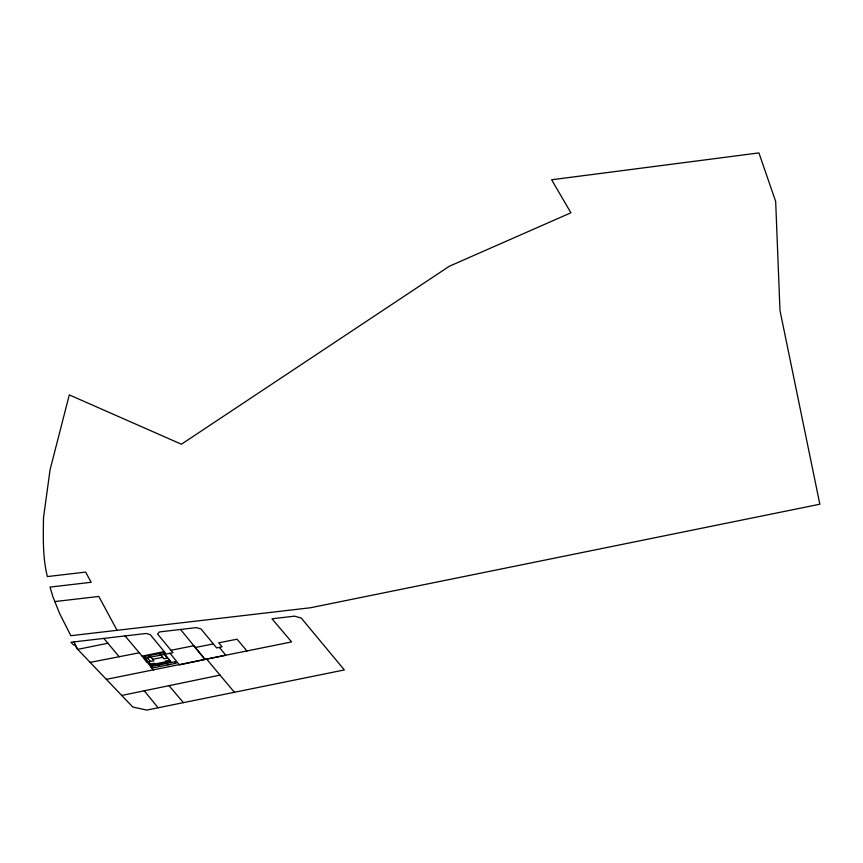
<?xml version="1.0" encoding="UTF-8"?>
<svg xmlns="http://www.w3.org/2000/svg" width="863" height="863" viewBox="0 0 863 863"><rect width="100%" height="100%" fill="white"/><g stroke="black" fill="none" stroke-linecap="round" stroke-linejoin="round"><path stroke-width="1.29" d="M246.915 650.961L237.077 639.203L218.738 642.816L222.061 646.851L216.667 647.94L201.014 628.954L196.3 627.617L159.439 631.921L157.584 633.992L172.978 652.687L166.246 654.046L150.227 634.607L146.203 633.464L70.928 642.245L73.571 645.006L74.747 644.866L77.249 648.879L132.783 707.024L146.796 710.087L344.348 669.936L301.241 618.059L294.52 616.16L271.985 618.793L291.618 641.921L106.343 679.343M121.737 695.47L220.022 675.103M125.059 635.923L142.115 656.15L164.218 651.576M107.875 643.237L77.724 649.364L73.959 641.899M90.14 662.385L139.288 652.795M170.982 650.26L193.819 645.729L205.016 659.429L225.761 655.233L219.364 647.39M195.275 647.498L213.355 643.917M164.876 654.305L144.035 658.437L147.055 662.137L153.808 660.81L150.788 657.088M152.589 659.31L162.729 657.304M150.205 664.079L154.542 663.226L155.092 663.906M169.687 660.227L165.351 661.09L165.912 661.77M150.766 664.758L170.248 660.907M54.844 601.576L98.792 596.441L117.077 630.314M168.878 685.502L183.409 702.644M206.624 659.095L234.402 692.277M103.819 638.404L119.256 656.797M142.115 656.15L153.485 670.033M180.529 629.461L205.016 659.429L179.385 664.909L170.043 653.28M144.207 690.724L158.112 707.779M164.304 654.424L167.325 658.135L163.938 658.803L160.917 655.082M159.277 653.604L160.54 655.157M166.883 663.377L168.091 664.866M158.781 664.985L159.979 666.463M148.468 655.74L149.731 657.293M147.422 657.768L150.432 661.468M43.495 517.8C43.226 537.401 42.611 557.412 47.346 576.57L85.642 572.104L91.154 582.288L50.032 587.088L52.902 596.743L59.569 613.399L70.831 635.707L310.378 607.768L819.85 504.219L779.979 310.486L775.675 201.478L758.922 152.913L551.63 179.774L570.907 212.794L449.418 266.203L181.413 444.218L69.288 394.898L50.086 469.677L43.495 517.8M163.614 652.741L144.132 656.592L151.478 665.632L170.95 661.781L163.614 652.741M174.995 661.781L150.669 666.581L151.877 668.07L176.203 663.259L174.995 661.781"/></g></svg>
